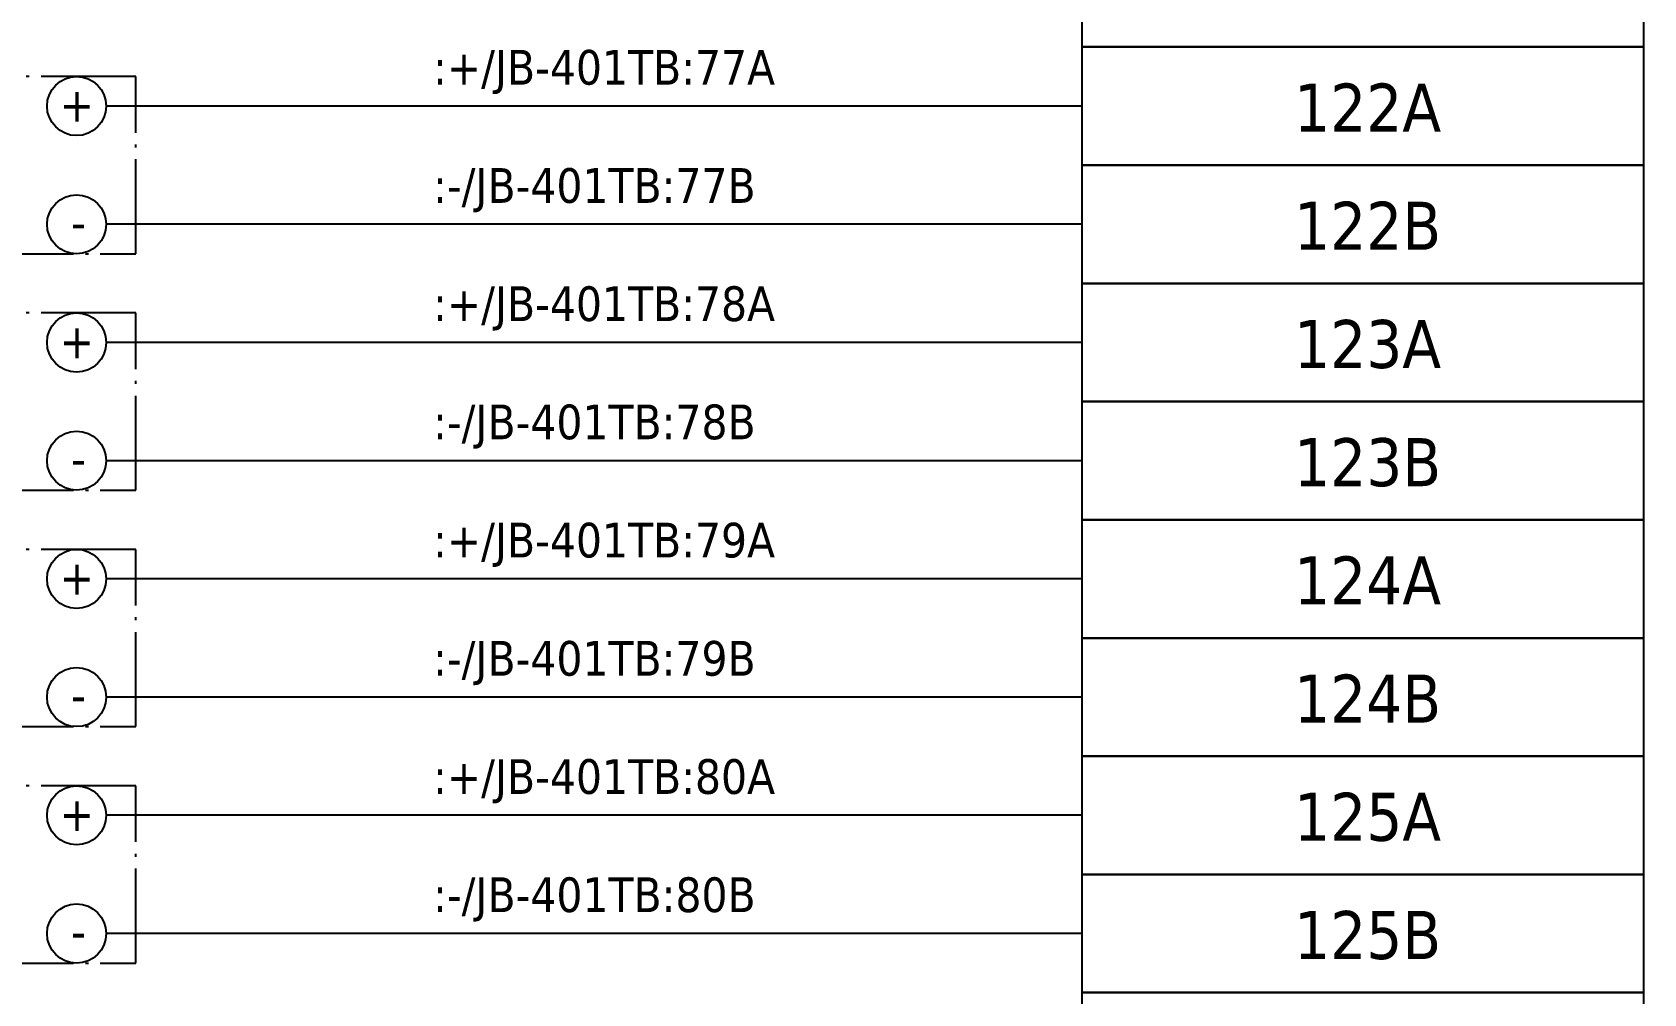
# Model space of a CAD drawing. Header units: millimetres. Extents: x 0 to 1792788, y -13 to 262234.
# Drawn here: x 35.5 to 90, y 151 to 183.5 of the extents above; entities that cross this region are included whole.
import ezdxf
from ezdxf.enums import TextEntityAlignment as Align

# ---------------------------------------------------------------- set-up
doc = ezdxf.new("R2010")
doc.units = ezdxf.units.MM
doc.linetypes.add('EPL_DASHDOT', pattern=[1, 0.8, -0.1, 0, -0.1])
for name, color, linetype, lineweight in [('EPLAN300', 5, 'Continuous', 25), ('EPLAN302', 5, 'Continuous', 25), ('EPLAN307', 134, 'EPL_DASHDOT', 25), ('EPLAN311', 7, 'Continuous', 25), ('EPLAN400', 5, 'Continuous', 35), ('EPLAN405', 7, 'Continuous', 25), ('EPLAN420', 7, 'Continuous', 35), ('EPLAN421', 5, 'Continuous', 35), ('EPLAN433', 251, 'Continuous', 35), ('EPLAN500', 7, 'Continuous', 35), ('EPLAN501', 7, 'Continuous', 35), ('EPLAN502', 7, 'Continuous', 35), ('EPLAN503', 7, 'Continuous', 35), ('EPLAN504', 7, 'Continuous', 35)]:
    doc.layers.add(name, color=color, linetype=linetype, lineweight=lineweight)
doc.styles.add('Tahoma', font='')
doc.styles.get('Tahoma').set_extended_font_data('Tahoma')

# ---------------------------------------------------------------- blocks, each defined once
blk = doc.blocks.new('EPLSYM_LibrarySPECIAL_en_US_Symbol427_Variant5_Placement1_86')
at = {"layer": 'EPLAN421', "color": 5, "style": 'Tahoma'}
for tag, p in [('17_20029[1]', (-0.9525, 3.335)), ('17_20029[2]', (20.0025, 3.335))]:
    blk.add_attdef(tag, text='', height=1.1739, dxfattribs=at).set_placement(p, align=Align.BOTTOM_RIGHT)
at = {"layer": 'EPLAN433', "color": 251, "style": 'Tahoma'}
blk.add_attdef('17_20406_1', text='', height=1.6254, dxfattribs=at).set_placement((0.9525, 1.5875), align=Align.BOTTOM_RIGHT)
blk.add_attdef('17_20406', text='', height=1.6254, dxfattribs=at).set_placement((0.9525, 1.5875), align=Align.BOTTOM_LEFT)
blk = doc.blocks.new('EPLSYM_LibrarySPECIAL_en_US_Symbol427_Variant5_Placement1_87')
at = {"layer": 'EPLAN421', "color": 5, "style": 'Tahoma'}
for tag, p in [('17_20029[1]', (-0.9525, 3.335)), ('17_20029[2]', (20.0025, 3.335))]:
    blk.add_attdef(tag, text='', height=1.1739, dxfattribs=at).set_placement(p, align=Align.BOTTOM_RIGHT)
at = {"layer": 'EPLAN433', "color": 251, "style": 'Tahoma'}
blk.add_attdef('17_20406_1', text='', height=1.6254, dxfattribs=at).set_placement((0.9525, 1.5875), align=Align.BOTTOM_RIGHT)
blk.add_attdef('17_20406', text='', height=1.6254, dxfattribs=at).set_placement((0.9525, 1.5875), align=Align.BOTTOM_LEFT)
blk = doc.blocks.new('EPLSYM_LibrarySPECIAL_en_US_Symbol427_Variant5_Placement1_88')
at = {"layer": 'EPLAN421', "color": 5, "style": 'Tahoma'}
for tag, p in [('17_20029[1]', (-0.9525, 3.335)), ('17_20029[2]', (20.0025, 3.335))]:
    blk.add_attdef(tag, text='', height=1.1739, dxfattribs=at).set_placement(p, align=Align.BOTTOM_RIGHT)
at = {"layer": 'EPLAN433', "color": 251, "style": 'Tahoma'}
blk.add_attdef('17_20406_1', text='', height=1.6254, dxfattribs=at).set_placement((0.9525, 1.5875), align=Align.BOTTOM_RIGHT)
blk.add_attdef('17_20406', text='', height=1.6254, dxfattribs=at).set_placement((0.9525, 1.5875), align=Align.BOTTOM_LEFT)
blk = doc.blocks.new('EPLSYM_LibrarySPECIAL_en_US_Symbol427_Variant5_Placement1_89')
at = {"layer": 'EPLAN421', "color": 5, "style": 'Tahoma'}
for tag, p in [('17_20029[1]', (-0.9525, 3.335)), ('17_20029[2]', (20.0025, 3.335))]:
    blk.add_attdef(tag, text='', height=1.1739, dxfattribs=at).set_placement(p, align=Align.BOTTOM_RIGHT)
at = {"layer": 'EPLAN433', "color": 251, "style": 'Tahoma'}
blk.add_attdef('17_20406_1', text='', height=1.6254, dxfattribs=at).set_placement((0.9525, 1.5875), align=Align.BOTTOM_RIGHT)
blk.add_attdef('17_20406', text='', height=1.6254, dxfattribs=at).set_placement((0.9525, 1.5875), align=Align.BOTTOM_LEFT)
blk = doc.blocks.new('EPLSYM_LibrarySPECIAL_en_US_Symbol427_Variant5_Placement1_90')
at = {"layer": 'EPLAN421', "color": 5, "style": 'Tahoma'}
for tag, p in [('17_20029[1]', (-0.9525, 3.335)), ('17_20029[2]', (20.0025, 3.335))]:
    blk.add_attdef(tag, text='', height=1.1739, dxfattribs=at).set_placement(p, align=Align.BOTTOM_RIGHT)
at = {"layer": 'EPLAN433', "color": 251, "style": 'Tahoma'}
blk.add_attdef('17_20406_1', text='', height=1.6254, dxfattribs=at).set_placement((0.9525, 1.5875), align=Align.BOTTOM_RIGHT)
blk.add_attdef('17_20406', text='', height=1.6254, dxfattribs=at).set_placement((0.9525, 1.5875), align=Align.BOTTOM_LEFT)
blk = doc.blocks.new('EPLSYM_LibrarySPECIAL_en_US_Symbol427_Variant5_Placement1_91')
at = {"layer": 'EPLAN421', "color": 5, "style": 'Tahoma'}
for tag, p in [('17_20029[1]', (-0.9525, 3.335)), ('17_20029[2]', (20.0025, 3.335))]:
    blk.add_attdef(tag, text='', height=1.1739, dxfattribs=at).set_placement(p, align=Align.BOTTOM_RIGHT)
at = {"layer": 'EPLAN433', "color": 251, "style": 'Tahoma'}
blk.add_attdef('17_20406_1', text='', height=1.6254, dxfattribs=at).set_placement((0.9525, 1.5875), align=Align.BOTTOM_RIGHT)
blk.add_attdef('17_20406', text='', height=1.6254, dxfattribs=at).set_placement((0.9525, 1.5875), align=Align.BOTTOM_LEFT)
blk = doc.blocks.new('EPLSYM_LibrarySPECIAL_en_US_Symbol427_Variant5_Placement1_92')
at = {"layer": 'EPLAN421', "color": 5, "style": 'Tahoma'}
for tag, p in [('17_20029[1]', (-0.9525, 3.335)), ('17_20029[2]', (20.0025, 3.335))]:
    blk.add_attdef(tag, text='', height=1.1739, dxfattribs=at).set_placement(p, align=Align.BOTTOM_RIGHT)
at = {"layer": 'EPLAN433', "color": 251, "style": 'Tahoma'}
blk.add_attdef('17_20406_1', text='', height=1.6254, dxfattribs=at).set_placement((0.9525, 1.5875), align=Align.BOTTOM_RIGHT)
blk.add_attdef('17_20406', text='', height=1.6254, dxfattribs=at).set_placement((0.9525, 1.5875), align=Align.BOTTOM_LEFT)
blk = doc.blocks.new('EPLSYM_LibrarySPECIAL_en_US_Symbol427_Variant5_Placement1_93')
at = {"layer": 'EPLAN421', "color": 5, "style": 'Tahoma'}
for tag, p in [('17_20029[1]', (-0.9525, 3.335)), ('17_20029[2]', (20.0025, 3.335))]:
    blk.add_attdef(tag, text='', height=1.1739, dxfattribs=at).set_placement(p, align=Align.BOTTOM_RIGHT)
at = {"layer": 'EPLAN433', "color": 251, "style": 'Tahoma'}
blk.add_attdef('17_20406_1', text='', height=1.6254, dxfattribs=at).set_placement((0.9525, 1.5875), align=Align.BOTTOM_RIGHT)
blk.add_attdef('17_20406', text='', height=1.6254, dxfattribs=at).set_placement((0.9525, 1.5875), align=Align.BOTTOM_LEFT)
blk = doc.blocks.new('EPLSYM_LibrarySPECIAL_Symbol17_Variant3_Placement1')
at = {"layer": 'EPLAN302', "lineweight": 25, "ltscale": 4}
blk.add_line((4, 0), (1, 0), dxfattribs=at)
blk.add_circle((0, 0), 1, dxfattribs=at)
at = {"layer": 'EPLAN420', "color": 7, "style": 'Tahoma'}
blk.add_attdef('17_20036', text='', height=1.6254, dxfattribs=at).set_placement((-1.5, -0.16254), align=Align.MIDDLE_RIGHT)
at = {"layer": 'EPLAN421', "color": 5, "style": 'Tahoma'}
blk.add_attdef('17_20039', text='', height=1.1739, dxfattribs=at).set_placement((3, 1), align=Align.BOTTOM_RIGHT)
blk = doc.blocks.new('EPLSYM_LibrarySPECIAL_Symbol2_Variant0_Placement1_44')
at = {"layer": 'EPLAN307', "lineweight": 25, "ltscale": 4}
blk.add_lwpolyline([(0, -6), (34, -6), (34, 0), (0, 0)], close=True, dxfattribs=at)
at = {"layer": 'EPLAN400', "color": 5, "style": 'Tahoma'}
blk.add_attdef('88_20010', text='', height=2.2575, dxfattribs=at).set_placement((-1.5, -0.9515), align=Align.TOP_RIGHT)
at = {"layer": 'EPLAN500', "color": 7, "style": 'Tahoma'}
blk.add_attdef('88_20027', text='', height=1.6254, dxfattribs=at).set_placement((-1.5, -4.57508), align=Align.TOP_RIGHT)
at = {"layer": 'EPLAN501', "color": 7, "style": 'Tahoma'}
blk.add_attdef('88_20011', text='', height=1.6254, dxfattribs=at).set_placement((-1.5, -9.97508), align=Align.TOP_RIGHT)
at = {"layer": 'EPLAN502', "color": 7, "style": 'Tahoma'}
blk.add_attdef('88_20025', text='', height=1.6254, dxfattribs=at).set_placement((-1.5, -12.67508), align=Align.TOP_RIGHT)
at = {"layer": 'EPLAN503', "color": 7, "style": 'Tahoma'}
blk.add_attdef('88_20024', text='', height=1.6254, dxfattribs=at).set_placement((-1.5, -15.37508), align=Align.TOP_RIGHT)
at = {"layer": 'EPLAN504', "color": 7, "style": 'Tahoma'}
blk.add_attdef('88_20901[1]', text='', height=1.6254, dxfattribs=at).set_placement((-1.5, -7.27508), align=Align.TOP_RIGHT)
blk = doc.blocks.new('EPLSYM_LibrarySPECIAL_Symbol2_Variant0_Placement1_45')
at = {"layer": 'EPLAN307', "lineweight": 25, "ltscale": 4}
blk.add_lwpolyline([(0, -6), (34, -6), (34, 0), (0, 0)], close=True, dxfattribs=at)
at = {"layer": 'EPLAN400', "color": 5, "style": 'Tahoma'}
blk.add_attdef('88_20010', text='', height=2.2575, dxfattribs=at).set_placement((-1.5, -0.9515), align=Align.TOP_RIGHT)
at = {"layer": 'EPLAN500', "color": 7, "style": 'Tahoma'}
blk.add_attdef('88_20027', text='', height=1.6254, dxfattribs=at).set_placement((-1.5, -4.57508), align=Align.TOP_RIGHT)
at = {"layer": 'EPLAN501', "color": 7, "style": 'Tahoma'}
blk.add_attdef('88_20011', text='', height=1.6254, dxfattribs=at).set_placement((-1.5, -9.97508), align=Align.TOP_RIGHT)
at = {"layer": 'EPLAN502', "color": 7, "style": 'Tahoma'}
blk.add_attdef('88_20025', text='', height=1.6254, dxfattribs=at).set_placement((-1.5, -12.67508), align=Align.TOP_RIGHT)
at = {"layer": 'EPLAN503', "color": 7, "style": 'Tahoma'}
blk.add_attdef('88_20024', text='', height=1.6254, dxfattribs=at).set_placement((-1.5, -15.37508), align=Align.TOP_RIGHT)
at = {"layer": 'EPLAN504', "color": 7, "style": 'Tahoma'}
blk.add_attdef('88_20901[1]', text='', height=1.6254, dxfattribs=at).set_placement((-1.5, -7.27508), align=Align.TOP_RIGHT)
blk = doc.blocks.new('EPLSYM_LibrarySPECIAL_Symbol2_Variant0_Placement1_46')
at = {"layer": 'EPLAN307', "lineweight": 25, "ltscale": 4}
blk.add_lwpolyline([(0, -6), (34, -6), (34, 0), (0, 0)], close=True, dxfattribs=at)
at = {"layer": 'EPLAN400', "color": 5, "style": 'Tahoma'}
blk.add_attdef('88_20010', text='', height=2.2575, dxfattribs=at).set_placement((-1.5, -0.9515), align=Align.TOP_RIGHT)
at = {"layer": 'EPLAN500', "color": 7, "style": 'Tahoma'}
blk.add_attdef('88_20027', text='', height=1.6254, dxfattribs=at).set_placement((-1.5, -4.57508), align=Align.TOP_RIGHT)
at = {"layer": 'EPLAN501', "color": 7, "style": 'Tahoma'}
blk.add_attdef('88_20011', text='', height=1.6254, dxfattribs=at).set_placement((-1.5, -9.97508), align=Align.TOP_RIGHT)
at = {"layer": 'EPLAN502', "color": 7, "style": 'Tahoma'}
blk.add_attdef('88_20025', text='', height=1.6254, dxfattribs=at).set_placement((-1.5, -12.67508), align=Align.TOP_RIGHT)
at = {"layer": 'EPLAN503', "color": 7, "style": 'Tahoma'}
blk.add_attdef('88_20024', text='', height=1.6254, dxfattribs=at).set_placement((-1.5, -15.37508), align=Align.TOP_RIGHT)
at = {"layer": 'EPLAN504', "color": 7, "style": 'Tahoma'}
blk.add_attdef('88_20901[1]', text='', height=1.6254, dxfattribs=at).set_placement((-1.5, -7.27508), align=Align.TOP_RIGHT)
blk = doc.blocks.new('EPLSYM_LibrarySPECIAL_Symbol2_Variant0_Placement1_47')
at = {"layer": 'EPLAN307', "lineweight": 25, "ltscale": 4}
blk.add_lwpolyline([(0, -6), (34, -6), (34, 0), (0, 0)], close=True, dxfattribs=at)
at = {"layer": 'EPLAN400', "color": 5, "style": 'Tahoma'}
blk.add_attdef('88_20010', text='', height=2.2575, dxfattribs=at).set_placement((-1.5, -0.9515), align=Align.TOP_RIGHT)
at = {"layer": 'EPLAN500', "color": 7, "style": 'Tahoma'}
blk.add_attdef('88_20027', text='', height=1.6254, dxfattribs=at).set_placement((-1.5, -4.57508), align=Align.TOP_RIGHT)
at = {"layer": 'EPLAN501', "color": 7, "style": 'Tahoma'}
blk.add_attdef('88_20011', text='', height=1.6254, dxfattribs=at).set_placement((-1.5, -9.97508), align=Align.TOP_RIGHT)
at = {"layer": 'EPLAN502', "color": 7, "style": 'Tahoma'}
blk.add_attdef('88_20025', text='', height=1.6254, dxfattribs=at).set_placement((-1.5, -12.67508), align=Align.TOP_RIGHT)
at = {"layer": 'EPLAN503', "color": 7, "style": 'Tahoma'}
blk.add_attdef('88_20024', text='', height=1.6254, dxfattribs=at).set_placement((-1.5, -15.37508), align=Align.TOP_RIGHT)
at = {"layer": 'EPLAN504', "color": 7, "style": 'Tahoma'}
blk.add_attdef('88_20901[1]', text='', height=1.6254, dxfattribs=at).set_placement((-1.5, -7.27508), align=Align.TOP_RIGHT)
blk = doc.blocks.new('EPLSYM_LibrarySPECIAL_Symbol308_Variant0_Placement0')
at = {"layer": 'EPLAN405', "color": 7, "style": 'Tahoma'}
for tag, p in [('17_31011', (1.5, 6.35)), ('17_31002', (1.5, 0.5))]:
    blk.add_attdef(tag, text='', height=1.174, dxfattribs=at).set_placement(p, align=Align.BOTTOM_LEFT)
for tag, p in [('17_31004', (1.5, 4.4)), ('17_31003', (1.5, 2.45))]:
    blk.add_attdef(tag, p, '', height=1.174, dxfattribs=at)

msp = doc.modelspace()

# ---------------------------------------------------------------- linework, layer by layer
at = {"layer": 'EPLAN300', "lineweight": 25, "ltscale": 4}
for points in [[(71, 183), (90, 183), (90, 187), (71, 187)], [(71, 179), (90, 179), (90, 183), (71, 183)], [(71, 175), (90, 175), (90, 179), (71, 179)], [(71, 171), (90, 171), (90, 175), (71, 175)], [(71, 167), (90, 167), (90, 171), (71, 171)], [(71, 163), (90, 163), (90, 167), (71, 167)], [(71, 159), (90, 159), (90, 163), (71, 163)], [(71, 155), (90, 155), (90, 159), (71, 159)], [(71, 151), (90, 151), (90, 155), (71, 155)], [(71, 147), (90, 147), (90, 151), (71, 151)]]:
    msp.add_lwpolyline(points, close=True, dxfattribs=at)
at = {"layer": 'EPLAN311', "ltscale": 4}
for p, q in [((71, 181), (39, 181)), ((71, 177), (39, 177)), ((71, 173), (39, 173)), ((71, 169), (39, 169)), ((71, 165), (39, 165)), ((71, 161), (39, 161)), ((71, 157), (39, 157)), ((71, 153), (39, 153))]:
    msp.add_line(p, q, dxfattribs=at)

# ---------------------------------------------------------------- block references
ref = msp.add_blockref('EPLSYM_LibrarySPECIAL_Symbol308_Variant0_Placement0', (49, 181))
ref.add_attrib('17_31011', ':+/JB-401TB:77A', dxfattribs={"layer": 'EPLAN405', "color": 7, "height": 1.1739, "style": 'Tahoma'}).set_placement((49.055, 181.374), align=Align.BOTTOM_LEFT)
for name, p in [('EPLSYM_LibrarySPECIAL_Symbol2_Variant0_Placement1_44', (5, 182)), ('EPLSYM_LibrarySPECIAL_Symbol2_Variant0_Placement1_45', (5, 174)), ('EPLSYM_LibrarySPECIAL_Symbol2_Variant0_Placement1_46', (5, 166)), ('EPLSYM_LibrarySPECIAL_Symbol2_Variant0_Placement1_47', (5, 158))]:
    msp.add_blockref(name, p)
ref = msp.add_blockref('EPLSYM_LibrarySPECIAL_Symbol17_Variant3_Placement1', (37, 181))
ref.add_attrib('17_20039', '+', dxfattribs={"layer": 'EPLAN421', "color": 5, "height": 1.174, "style": 'Tahoma'}).set_placement((37.591, 180.117), align=Align.BOTTOM_RIGHT)
ref = msp.add_blockref('EPLSYM_LibrarySPECIAL_en_US_Symbol427_Variant5_Placement1_86', (71, 181))
ref.add_attrib('17_20011', '122A', dxfattribs={"layer": 'EPLAN501', "color": 7, "height": 1.6254, "style": 'Tahoma'}).set_placement((80.661, 179.65), align=Align.BOTTOM_CENTER)
ref = msp.add_blockref('EPLSYM_LibrarySPECIAL_Symbol308_Variant0_Placement0', (49, 177))
ref.add_attrib('17_31011', ':-/JB-401TB:77B', dxfattribs={"layer": 'EPLAN405', "color": 7, "height": 1.1739, "style": 'Tahoma'}).set_placement((49.055, 177.374), align=Align.BOTTOM_LEFT)
ref = msp.add_blockref('EPLSYM_LibrarySPECIAL_Symbol17_Variant3_Placement1', (37, 177))
ref.add_attrib('17_20039', '-', dxfattribs={"layer": 'EPLAN421', "color": 5, "height": 1.174, "style": 'Tahoma'}).set_placement((37.316, 176.132), align=Align.BOTTOM_RIGHT)
ref = msp.add_blockref('EPLSYM_LibrarySPECIAL_en_US_Symbol427_Variant5_Placement1_87', (71, 177))
ref.add_attrib('17_20011', '122B', dxfattribs={"layer": 'EPLAN501', "color": 7, "height": 1.6254, "style": 'Tahoma'}).set_placement((80.661, 175.65), align=Align.BOTTOM_CENTER)
ref = msp.add_blockref('EPLSYM_LibrarySPECIAL_Symbol308_Variant0_Placement0', (49, 173))
ref.add_attrib('17_31011', ':+/JB-401TB:78A', dxfattribs={"layer": 'EPLAN405', "color": 7, "height": 1.1739, "style": 'Tahoma'}).set_placement((49.055, 173.374), align=Align.BOTTOM_LEFT)
ref = msp.add_blockref('EPLSYM_LibrarySPECIAL_Symbol17_Variant3_Placement1', (37, 173))
ref.add_attrib('17_20039', '+', dxfattribs={"layer": 'EPLAN421', "color": 5, "height": 1.174, "style": 'Tahoma'}).set_placement((37.591, 172.117), align=Align.BOTTOM_RIGHT)
ref = msp.add_blockref('EPLSYM_LibrarySPECIAL_en_US_Symbol427_Variant5_Placement1_88', (71, 173))
ref.add_attrib('17_20011', '123A', dxfattribs={"layer": 'EPLAN501', "color": 7, "height": 1.6254, "style": 'Tahoma'}).set_placement((80.661, 171.65), align=Align.BOTTOM_CENTER)
ref = msp.add_blockref('EPLSYM_LibrarySPECIAL_Symbol308_Variant0_Placement0', (49, 169))
ref.add_attrib('17_31011', ':-/JB-401TB:78B', dxfattribs={"layer": 'EPLAN405', "color": 7, "height": 1.1739, "style": 'Tahoma'}).set_placement((49.055, 169.374), align=Align.BOTTOM_LEFT)
ref = msp.add_blockref('EPLSYM_LibrarySPECIAL_Symbol17_Variant3_Placement1', (37, 169))
ref.add_attrib('17_20039', '-', dxfattribs={"layer": 'EPLAN421', "color": 5, "height": 1.174, "style": 'Tahoma'}).set_placement((37.316, 168.132), align=Align.BOTTOM_RIGHT)
ref = msp.add_blockref('EPLSYM_LibrarySPECIAL_en_US_Symbol427_Variant5_Placement1_89', (71, 169))
ref.add_attrib('17_20011', '123B', dxfattribs={"layer": 'EPLAN501', "color": 7, "height": 1.6254, "style": 'Tahoma'}).set_placement((80.661, 167.65), align=Align.BOTTOM_CENTER)
ref = msp.add_blockref('EPLSYM_LibrarySPECIAL_Symbol308_Variant0_Placement0', (49, 165))
ref.add_attrib('17_31011', ':+/JB-401TB:79A', dxfattribs={"layer": 'EPLAN405', "color": 7, "height": 1.1739, "style": 'Tahoma'}).set_placement((49.055, 165.374), align=Align.BOTTOM_LEFT)
ref = msp.add_blockref('EPLSYM_LibrarySPECIAL_Symbol17_Variant3_Placement1', (37, 165))
ref.add_attrib('17_20039', '+', dxfattribs={"layer": 'EPLAN421', "color": 5, "height": 1.174, "style": 'Tahoma'}).set_placement((37.591, 164.117), align=Align.BOTTOM_RIGHT)
ref = msp.add_blockref('EPLSYM_LibrarySPECIAL_en_US_Symbol427_Variant5_Placement1_90', (71, 165))
ref.add_attrib('17_20011', '124A', dxfattribs={"layer": 'EPLAN501', "color": 7, "height": 1.6254, "style": 'Tahoma'}).set_placement((80.661, 163.65), align=Align.BOTTOM_CENTER)
ref = msp.add_blockref('EPLSYM_LibrarySPECIAL_Symbol308_Variant0_Placement0', (49, 161))
ref.add_attrib('17_31011', ':-/JB-401TB:79B', dxfattribs={"layer": 'EPLAN405', "color": 7, "height": 1.1739, "style": 'Tahoma'}).set_placement((49.055, 161.374), align=Align.BOTTOM_LEFT)
ref = msp.add_blockref('EPLSYM_LibrarySPECIAL_Symbol17_Variant3_Placement1', (37, 161))
ref.add_attrib('17_20039', '-', dxfattribs={"layer": 'EPLAN421', "color": 5, "height": 1.174, "style": 'Tahoma'}).set_placement((37.316, 160.132), align=Align.BOTTOM_RIGHT)
ref = msp.add_blockref('EPLSYM_LibrarySPECIAL_en_US_Symbol427_Variant5_Placement1_91', (71, 161))
ref.add_attrib('17_20011', '124B', dxfattribs={"layer": 'EPLAN501', "color": 7, "height": 1.6254, "style": 'Tahoma'}).set_placement((80.661, 159.65), align=Align.BOTTOM_CENTER)
ref = msp.add_blockref('EPLSYM_LibrarySPECIAL_Symbol308_Variant0_Placement0', (49, 157))
ref.add_attrib('17_31011', ':+/JB-401TB:80A', dxfattribs={"layer": 'EPLAN405', "color": 7, "height": 1.1739, "style": 'Tahoma'}).set_placement((49.055, 157.374), align=Align.BOTTOM_LEFT)
ref = msp.add_blockref('EPLSYM_LibrarySPECIAL_Symbol17_Variant3_Placement1', (37, 157))
ref.add_attrib('17_20039', '+', dxfattribs={"layer": 'EPLAN421', "color": 5, "height": 1.174, "style": 'Tahoma'}).set_placement((37.591, 156.117), align=Align.BOTTOM_RIGHT)
ref = msp.add_blockref('EPLSYM_LibrarySPECIAL_en_US_Symbol427_Variant5_Placement1_92', (71, 157))
ref.add_attrib('17_20011', '125A', dxfattribs={"layer": 'EPLAN501', "color": 7, "height": 1.6254, "style": 'Tahoma'}).set_placement((80.661, 155.65), align=Align.BOTTOM_CENTER)
ref = msp.add_blockref('EPLSYM_LibrarySPECIAL_Symbol308_Variant0_Placement0', (49, 153))
ref.add_attrib('17_31011', ':-/JB-401TB:80B', dxfattribs={"layer": 'EPLAN405', "color": 7, "height": 1.1739, "style": 'Tahoma'}).set_placement((49.055, 153.374), align=Align.BOTTOM_LEFT)
ref = msp.add_blockref('EPLSYM_LibrarySPECIAL_Symbol17_Variant3_Placement1', (37, 153))
ref.add_attrib('17_20039', '-', dxfattribs={"layer": 'EPLAN421', "color": 5, "height": 1.174, "style": 'Tahoma'}).set_placement((37.316, 152.132), align=Align.BOTTOM_RIGHT)
ref = msp.add_blockref('EPLSYM_LibrarySPECIAL_en_US_Symbol427_Variant5_Placement1_93', (71, 153))
ref.add_attrib('17_20011', '125B', dxfattribs={"layer": 'EPLAN501', "color": 7, "height": 1.6254, "style": 'Tahoma'}).set_placement((80.661, 151.65), align=Align.BOTTOM_CENTER)

doc.saveas('drawing.dxf')
